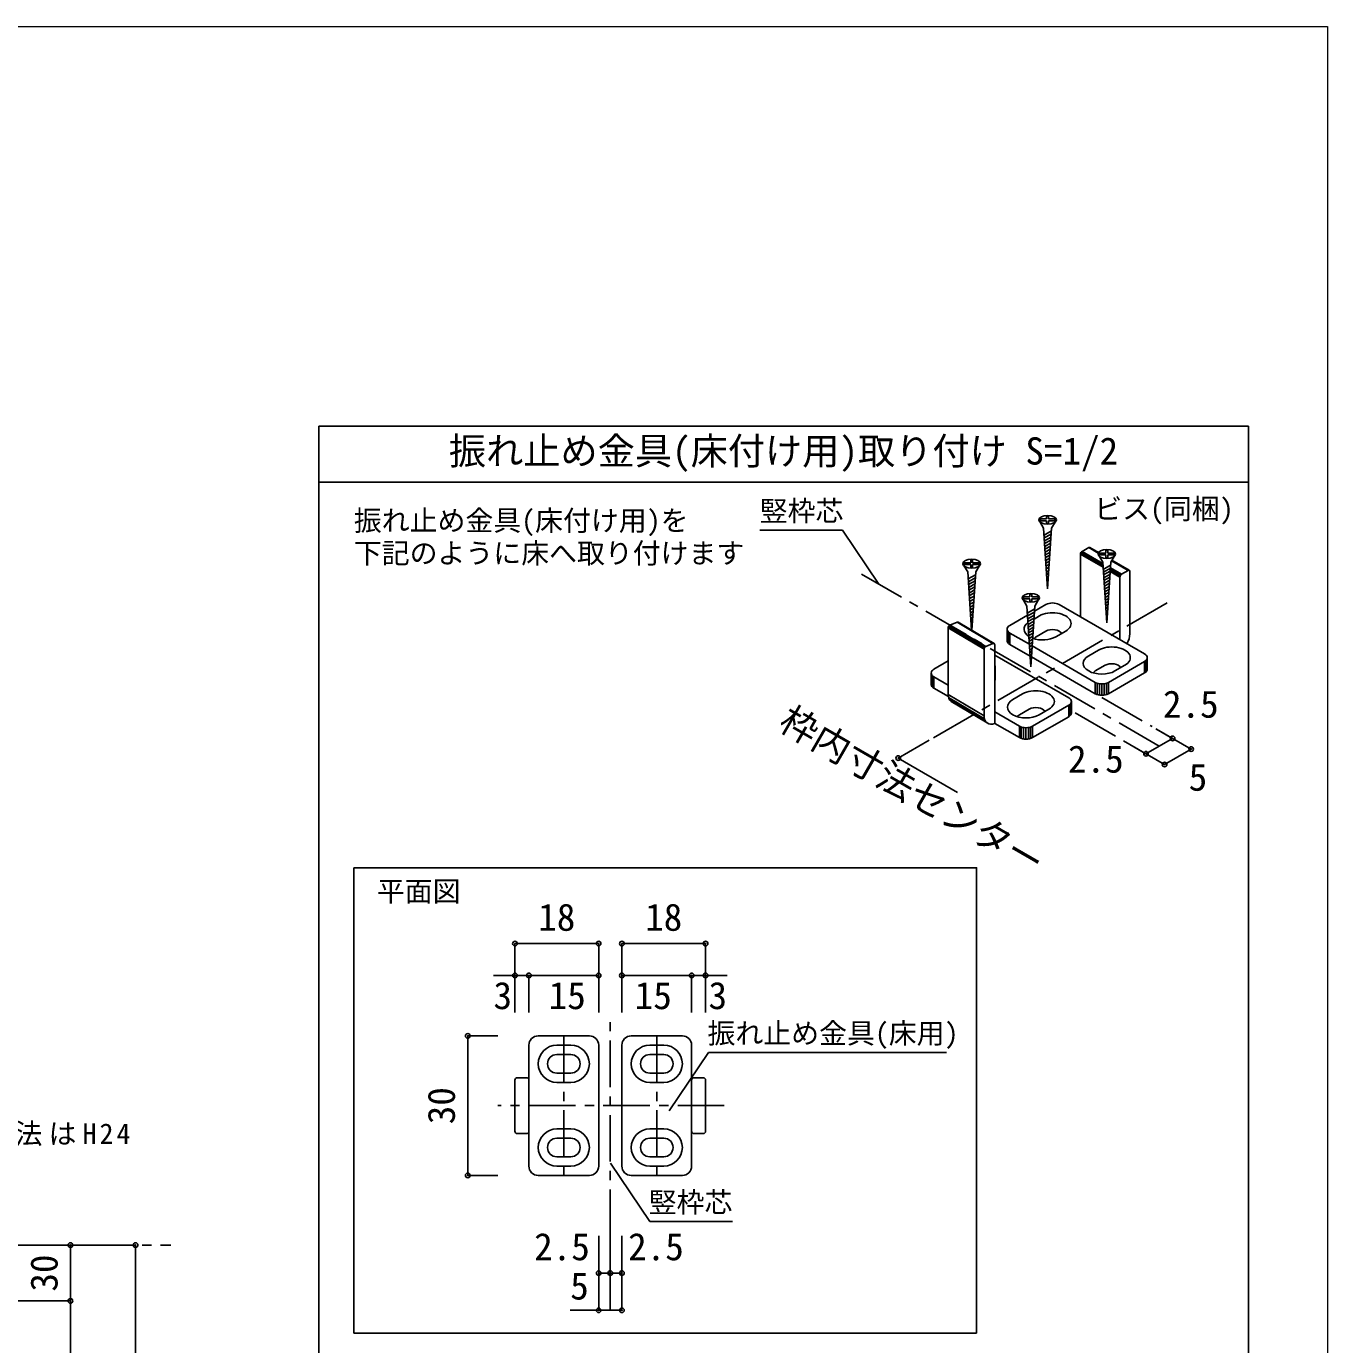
# Model space of a CAD drawing. Units: millimetres on the paper, with parts at other scales. Extents: x -197 to 198, y -138 to 137.
# Drawn here: x 57.9 to 197.8, y -4.8 to 137 of the extents above; entities that cross this region are included whole.
import ezdxf
from ezdxf.enums import TextEntityAlignment as Align

# ---------------------------------------------------------------- set-up
doc = ezdxf.new("R2010")
doc.units = ezdxf.units.MM
doc.header["$PDMODE"] = 32
doc.header["$PDSIZE"] = 0.5
doc.linetypes.add('CHAIN1', pattern=[8, 5, -1, 1, -1])
for name, color, linetype in [('0-1_通り芯', 4, 'CHAIN1'), ('0-7_金物', 7, 'Continuous'), ('0-A_文字', 7, 'Continuous'), ('0-B_寸法', 7, 'Continuous'), ('1-4_枠', 4, 'CHAIN1'), ('1-7_金物', 7, 'Continuous'), ('1-A_文字', 7, 'Continuous'), ('1-B_寸法', 7, 'Continuous')]:
    doc.layers.add(name, color=color, linetype=linetype)
doc.layers.add('F-0_補助線', color=7, linetype='Continuous', lineweight=18)
doc.styles.add('ＭＳ ゴシック', font='')
doc.styles.get('ＭＳ ゴシック').set_extended_font_data('MS Gothic')

msp = doc.modelspace()

# ---------------------------------------------------------------- linework, layer by layer
at = {"layer": '0-1_通り芯'}
msp.add_line((0.331, 5.95), (73.431, 5.95), dxfattribs=at)
at = {"layer": '0-7_金物'}
for p, q in [((166.918, 83.686), (167.283, 83.054)), ((166.939, 84.04), (166.939, 83.833)), ((166.939, 84.04), (167.612, 84.04)), ((166.939, 83.833), (167.612, 83.833)), ((167.612, 84.343), (167.819, 84.343)), ((167.612, 84.04), (167.612, 84.343)), ((167.612, 83.53), (167.612, 83.833)), ((167.819, 84.04), (167.819, 84.343)), ((167.819, 84.04), (168.491, 84.04)), ((167.819, 83.833), (168.491, 83.833)), ((167.819, 83.53), (167.819, 83.833)), ((168.512, 83.686), (168.147, 83.054)), ((168.491, 83.833), (168.491, 84.04)), ((167.715, 76.53), (167.283, 83.054)), ((168.127, 82.739), (167.334, 82.29)), ((168.105, 82.413), (167.354, 81.988)), ((167.612, 83.53), (167.819, 83.53)), ((167.715, 76.53), (168.147, 83.054)), ((168.083, 82.088), (167.374, 81.686)), ((168.062, 81.762), (167.394, 81.384)), ((168.04, 81.437), (167.414, 81.082)), ((168.019, 81.111), (167.434, 80.78)), ((172.135, 80.955), (171.427, 80.547)), ((173.159, 80.364), (172.135, 80.955)), ((173.177, 80.399), (172.18, 80.975)), ((173.191, 80.42), (172.223, 80.979)), ((173.196, 80.427), (172.26, 80.967)), ((159.45, 79.328), (159.45, 79.631)), ((159.45, 79.631), (159.656, 79.631)), ((159.656, 79.328), (159.656, 79.631)), ((167.997, 80.785), (167.454, 80.478)), ((167.975, 80.46), (167.474, 80.176)), ((167.954, 80.134), (167.494, 79.873)), ((167.932, 79.808), (167.514, 79.571)), ((167.911, 79.483), (167.534, 79.269)), ((171.251, 73.505), (171.251, 80.241)), ((173.683, 78.836), (171.251, 80.241)), ((173.679, 78.899), (171.257, 80.297)), ((173.674, 78.971), (171.274, 80.356)), ((173.669, 79.049), (171.302, 80.415)), ((173.664, 79.126), (171.339, 80.468)), ((173.659, 79.199), (171.382, 80.513)), ((173.655, 79.261), (171.427, 80.547)), ((173.282, 80.012), (173.647, 79.38)), ((173.303, 80.366), (173.303, 80.159)), ((173.303, 80.366), (173.976, 80.366)), ((173.303, 80.159), (173.976, 80.159)), ((174.079, 72.856), (173.647, 79.38)), ((173.976, 80.669), (174.183, 80.669)), ((173.976, 80.366), (173.976, 80.669)), ((173.976, 79.856), (173.976, 80.159)), ((173.976, 79.856), (174.183, 79.856)), ((174.079, 72.856), (174.511, 79.38)), ((174.183, 80.366), (174.183, 80.669)), ((174.183, 80.366), (174.855, 80.366)), ((174.183, 80.159), (174.855, 80.159)), ((174.183, 79.856), (174.183, 80.159)), ((174.876, 80.012), (174.511, 79.38)), ((176.377, 78.506), (174.599, 79.532)), ((176.423, 78.525), (174.619, 79.566)), ((176.466, 78.529), (174.632, 79.588)), ((176.502, 78.518), (174.636, 79.596)), ((174.855, 80.159), (174.855, 80.366)), ((158.756, 78.973), (159.121, 78.342)), ((158.777, 79.328), (159.45, 79.328)), ((158.777, 79.328), (158.777, 79.121)), ((158.777, 79.121), (159.45, 79.121)), ((159.536, 72.081), (159.121, 78.342)), ((159.964, 78.027), (159.171, 77.578)), ((159.45, 78.818), (159.45, 79.121)), ((159.45, 78.818), (159.656, 78.818)), ((159.569, 72.061), (159.985, 78.342)), ((159.656, 79.328), (160.329, 79.328)), ((160.35, 78.973), (159.985, 78.342)), ((160.329, 79.121), (160.329, 79.328)), ((167.889, 79.157), (167.554, 78.967)), ((167.868, 78.832), (167.574, 78.665)), ((167.846, 78.506), (167.594, 78.363)), ((167.824, 78.18), (167.614, 78.061)), ((174.49, 79.065), (173.698, 78.616)), ((174.469, 78.739), (173.718, 78.314)), ((174.447, 78.414), (173.738, 78.012)), ((174.426, 78.088), (173.758, 77.71)), ((175.493, 77.791), (174.446, 78.396)), ((175.499, 77.847), (174.45, 78.453)), ((175.517, 77.907), (174.454, 78.52)), ((175.545, 77.965), (174.459, 78.592)), ((175.582, 78.019), (174.464, 78.664)), ((175.624, 78.064), (174.468, 78.731)), ((175.67, 78.097), (174.472, 78.789)), ((176.377, 78.506), (175.67, 78.097)), ((176.554, 78.404), (176.554, 71.667)), ((159.943, 77.701), (159.191, 77.276)), ((159.921, 77.375), (159.211, 76.974)), ((159.9, 77.05), (159.231, 76.671)), ((159.878, 76.724), (159.251, 76.369)), ((167.803, 77.855), (167.634, 77.759)), ((167.781, 77.529), (167.654, 77.457)), ((167.76, 77.203), (167.674, 77.155)), ((174.404, 77.762), (173.778, 77.408)), ((174.383, 77.437), (173.798, 77.105)), ((174.361, 77.111), (173.818, 76.803)), ((174.339, 76.785), (173.838, 76.501)), ((175.493, 71.055), (175.493, 77.791)), ((159.856, 76.398), (159.271, 76.067)), ((159.835, 76.073), (159.291, 75.765)), ((159.813, 75.747), (159.311, 75.463)), ((159.792, 75.422), (159.332, 75.161)), ((165.12, 75.299), (165.485, 74.667)), ((165.141, 75.654), (165.814, 75.654)), ((165.141, 75.654), (165.141, 75.447)), ((165.141, 75.447), (165.814, 75.447)), ((165.814, 75.654), (165.814, 75.957)), ((165.814, 75.957), (166.02, 75.957)), ((165.814, 75.144), (165.814, 75.447)), ((165.814, 75.144), (166.02, 75.144)), ((166.02, 75.654), (166.02, 75.957)), ((166.02, 75.654), (166.693, 75.654)), ((166.714, 75.299), (166.349, 74.667)), ((166.693, 75.447), (166.693, 75.654)), ((174.318, 76.46), (173.858, 76.199)), ((174.296, 76.134), (173.878, 75.897)), ((174.275, 75.809), (173.898, 75.595)), ((174.253, 75.483), (173.918, 75.293)), ((174.232, 75.157), (173.938, 74.991)), ((159.77, 75.096), (159.352, 74.859)), ((159.749, 74.77), (159.372, 74.557)), ((159.727, 74.445), (159.392, 74.255)), ((159.705, 74.119), (159.412, 73.953)), ((159.684, 73.793), (159.432, 73.651)), ((165.917, 68.144), (165.485, 74.667)), ((166.328, 74.352), (165.535, 73.903)), ((166.307, 74.027), (165.555, 73.601)), ((165.917, 68.144), (166.349, 74.667)), ((166.313, 74.124), (167.538, 74.831)), ((178.145, 69.524), (168.953, 74.831)), ((174.21, 74.832), (173.958, 74.689)), ((174.188, 74.506), (173.978, 74.387)), ((174.167, 74.18), (173.998, 74.085)), ((174.145, 73.855), (174.018, 73.783)), ((160.879, 70.018), (157.022, 72.316)), ((157.022, 72.316), (157.022, 65.171)), ((160.885, 70.076), (157.029, 72.375)), ((160.904, 70.137), (157.048, 72.435)), ((160.935, 70.194), (157.078, 72.492)), ((160.975, 70.245), (157.118, 72.543)), ((161.021, 70.286), (157.164, 72.585)), ((157.214, 72.613), (157.98, 72.934)), ((161.07, 70.315), (157.214, 72.613)), ((161.836, 70.636), (157.98, 72.934)), ((161.886, 70.649), (158.029, 72.947)), ((161.932, 70.647), (158.075, 72.945)), ((161.972, 70.629), (158.115, 72.927)), ((159.662, 73.468), (159.452, 73.349)), ((159.641, 73.142), (159.472, 73.046)), ((159.619, 72.817), (159.492, 72.744)), ((159.598, 72.491), (159.512, 72.442)), ((163.649, 72.586), (165.55, 73.683)), ((166.285, 73.701), (165.575, 73.299)), ((166.264, 73.375), (165.595, 72.997)), ((166.242, 73.05), (165.615, 72.695)), ((166.22, 72.724), (165.635, 72.393)), ((166.199, 72.399), (165.655, 72.091)), ((166.831, 73.607), (166.257, 73.275)), ((174.124, 73.529), (174.038, 73.48)), ((163.356, 72.178), (163.356, 70.953)), ((163.39, 72.028), (163.39, 70.804)), ((163.49, 71.889), (163.49, 70.664)), ((163.649, 71.77), (163.649, 70.545)), ((165.757, 70.552), (163.649, 71.77)), ((166.177, 72.073), (165.675, 71.789)), ((166.156, 71.747), (165.695, 71.487)), ((166.134, 71.422), (165.715, 71.185)), ((166.113, 71.096), (165.735, 70.883)), ((167.538, 71.974), (166.478, 71.361)), ((169.66, 71.974), (168.599, 71.361)), ((160.879, 70.018), (160.879, 62.873)), ((161.07, 70.315), (161.836, 70.636)), ((162.028, 62.056), (162.028, 70.5)), ((165.842, 69.279), (163.649, 70.545)), ((166.091, 70.77), (165.756, 70.581)), ((166.069, 70.445), (165.776, 70.278)), ((166.048, 70.119), (165.796, 69.976)), ((166.026, 69.794), (165.816, 69.674)), ((166.005, 69.468), (165.836, 69.372)), ((172.842, 66.462), (166.065, 70.375)), ((172.135, 69.32), (173.195, 69.932)), ((155.487, 67.874), (157.022, 68.76)), ((169.983, 64.812), (162.028, 69.404)), ((162.083, 68.078), (162.083, 66.853)), ((165.983, 69.142), (165.856, 69.07)), ((165.962, 68.817), (165.876, 68.768)), ((172.842, 65.238), (165.987, 69.195)), ((173.902, 68.299), (172.842, 67.687)), ((178.145, 68.708), (174.256, 66.462)), ((174.963, 67.687), (176.024, 68.299)), ((178.145, 68.708), (178.145, 67.483)), ((178.304, 68.827), (178.304, 67.602)), ((178.404, 68.966), (178.404, 67.742)), ((178.438, 69.116), (178.438, 67.891)), ((155.194, 67.465), (155.194, 66.241)), ((155.228, 67.316), (155.228, 66.091)), ((155.328, 67.177), (155.328, 65.952)), ((157.022, 66.171), (155.487, 67.057)), ((155.487, 67.057), (155.487, 65.832)), ((178.145, 67.483), (174.256, 65.238)), ((157.043, 64.934), (155.487, 65.832)), ((163.972, 64.608), (165.033, 65.22)), ((172.842, 66.462), (172.842, 65.238)), ((173.049, 66.371), (173.049, 65.146)), ((173.29, 66.313), (173.29, 65.088)), ((173.549, 66.293), (173.549, 65.068)), ((173.808, 66.313), (173.808, 65.088)), ((174.049, 66.371), (174.049, 65.146)), ((174.256, 66.462), (174.256, 65.238)), ((160.879, 62.873), (157.022, 65.171)), ((160.918, 62.553), (157.061, 64.851)), ((161.033, 62.288), (157.176, 64.586)), ((161.215, 62.096), (157.359, 64.394)), ((169.983, 63.995), (166.094, 61.75)), ((169.983, 63.995), (169.983, 62.77)), ((170.142, 64.115), (170.142, 62.89)), ((170.242, 64.254), (170.242, 63.029)), ((170.276, 64.403), (170.276, 63.179)), ((164.68, 61.75), (162.028, 63.281)), ((165.74, 63.587), (164.68, 62.975)), ((169.983, 62.77), (166.094, 60.525)), ((166.801, 62.975), (167.862, 63.587)), ((164.68, 60.525), (162.028, 62.056)), ((164.68, 61.75), (164.68, 60.525)), ((164.887, 61.658), (164.887, 60.433)), ((165.128, 61.6), (165.128, 60.376)), ((165.387, 61.581), (165.387, 60.356)), ((165.645, 61.6), (165.645, 60.376)), ((165.887, 61.658), (165.887, 60.433)), ((166.094, 61.75), (166.094, 60.525)), ((93.101, -3.5), (93.101, 46.527)), ((160.072, -3.5), (93.101, -3.5))]:
    msp.add_line(p, q, dxfattribs=at)
for points in [[(159.656, 78.818), (159.656, 79.121), (160.329, 79.121)], [(166.02, 75.144), (166.02, 75.447), (166.693, 75.447)], [(93.101, 46.527), (160.072, 46.527), (160.072, -3.5)]]:
    msp.add_lwpolyline(points, dxfattribs=at)
for centre in [(167.715, 83.937), (159.553, 79.224), (174.079, 80.263), (165.917, 75.55)]:
    msp.add_ellipse(centre, major_axis=(0.942, 0), ratio=0.5, dxfattribs=at)
for centre, major_axis, ratio, start_param, end_param in [((172.135, 80.751), (0.125, 0.217), 0.57735, 6.2831853, 7.0685835), ((171.427, 80.343), (0.125, 0.217), 0.57735, 0.7853982, 2.3561945), ((175.67, 77.893), (0.125, 0.217), 0.57735, 0.7853982, 2.3561945), ((176.377, 78.301), (0.125, 0.217), 0.57735, 5.4977871, 7.0685835), ((168.246, 72.79), (2, 0), 0.57735, 5.4977871, 8.6393798), ((168.246, 74.423), (-1, 0), 0.57735, 3.9269908, 5.4977871), ((157.214, 72.396), (0.128, 0.215), 0.663414, 0.7318184, 2.3026147), ((157.98, 72.718), (0.128, 0.215), 0.663414, 6.2296055, 7.0150037), ((164.356, 72.178), (-1, 0), 0.57735, 5.4977871, 7.0685835), ((167.185, 72.178), (2, 0), 0.57735, 2.4831952, 3.8764508), ((164.356, 70.953), (-1, 0), 0.57735, 6.2831853, 7.0685835), ((167.185, 72.178), (2, 0), 0.57735, 4.1506266, 5.4977871), ((167.185, 70.953), (1, 0), 0.57735, 2.3561945, 2.7802255), ((168.246, 71.565), (1, 0), 0.57735, 0.2617994, 2.3561945), ((175.493, 71.055), (0.75, 1.299), 0.57735, 4.712389, 5.4977871), ((161.07, 70.098), (0.128, 0.215), 0.663414, 0.7318184, 2.3026147), ((161.836, 70.419), (0.128, 0.215), 0.663414, 5.4442074, 7.0150037), ((174.609, 69.116), (2, 0), 0.57735, 5.4977871, 8.6393798), ((177.438, 69.116), (-1, 0), 0.57735, 2.3561945, 3.9269908), ((160.083, 68.078), (2, 0), 0.57735, 6.047146, 6.5192246), ((173.549, 68.504), (2, 0), 0.57735, 2.3561945, 5.4977871), ((174.609, 67.891), (1, 0), 0.57735, 0.2617994, 2.3561945), ((156.194, 67.465), (-1, 0), 0.57735, 5.4977871, 7.0685835), ((160.083, 66.853), (2, 0), 0.57735, 6.047146, 6.5192246), ((173.549, 67.279), (1, 0), 0.57735, 2.3561945, 2.7802255), ((177.438, 67.891), (-1, 0), 0.57735, 2.3561945, 3.1415927), ((156.194, 66.241), (-1, 0), 0.57735, 6.2831853, 7.0685835), ((166.447, 64.403), (2, 0), 0.57735, 5.4977871, 8.6393798), ((173.549, 66.871), (-1, 0), 0.57735, 0.7853982, 2.3561945), ((173.549, 65.646), (-1, 0), 0.57735, 0.7853982, 2.3561945), ((158.171, 65.653), (0.768, 1.289), 0.663414, 2.3026147, 3.0880129), ((165.387, 63.791), (2, 0), 0.57735, 2.3561945, 5.4977871), ((166.447, 63.179), (1, 0), 0.57735, 0.2617994, 2.3561945), ((169.276, 64.403), (-1, 0), 0.57735, 2.3561945, 3.9269908), ((162.028, 63.355), (0.768, 1.289), 0.663414, 2.3026147, 3.873411), ((165.387, 62.566), (1, 0), 0.57735, 2.3561945, 2.7802255), ((169.276, 63.179), (-1, 0), 0.57735, 2.3561945, 3.1415927), ((165.387, 62.158), (-1, 0), 0.57735, 0.7853982, 2.3561945), ((165.387, 60.933), (-1, 0), 0.57735, 0.7853982, 2.3561945)]:
    msp.add_ellipse(centre, major_axis=major_axis, ratio=ratio, start_param=start_param, end_param=end_param, dxfattribs=at)
at = {"layer": '0-A_文字', "color": 3}
for p, q in [((89.328, 94), (89.328, -6)), ((89.328, 94), (189.328, 94)), ((189.328, 94), (189.328, -6)), ((89.328, 88), (189.328, 88))]:
    msp.add_line(p, q, dxfattribs=at)
at = {"layer": '0-A_文字', "color": 4}
for p, q in [((145.641, 82.837), (136.76, 82.837)), ((149.578, 77.018), (145.641, 82.837)), ((127.018, 20.398), (131.263, 26.672)), ((131.263, 26.672), (156.86, 26.672)), ((120.695, 14.777), (124.94, 8.504)), ((124.94, 8.504), (133.821, 8.504))]:
    msp.add_line(p, q, dxfattribs=at)
at = {"layer": '0-B_寸法', "color": 4, "linetype": 'CHAIN1'}
for p, q in [((179.727, 59.612), (147.296, 78.336)), ((180.565, 75.004), (155.415, 60.484)), ((173.549, 64.829), (178.97, 61.699)), ((170.69, 63.179), (176.569, 59.784))]:
    msp.add_line(p, q, dxfattribs=at)
at = {"layer": '0-B_寸法', "color": 4}
for p, q in [((181.156, 60.437), (179.362, 61.473)), ((183.156, 59.282), (179.428, 61.435)), ((151.658, 58.315), (154.987, 60.236)), ((176.569, 59.784), (178.297, 58.787)), ((180.297, 57.632), (176.569, 59.784)), ((181.156, 60.437), (178.297, 58.787)), ((151.658, 58.315), (158.034, 54.633)), ((180.297, 57.632), (183.156, 59.282)), ((69.631, 5.95), (48.631, 5.95)), ((62.631, 5.95), (62.631, -103.6)), ((69.631, -106), (69.631, 5.95)), ((62.631, -0.05), (48.631, -0.05))]:
    msp.add_line(p, q, dxfattribs=at)
at = {"layer": '0-B_寸法'}
for p in [(181.156, 60.437), (151.658, 58.315), (178.297, 58.787), (183.156, 59.282), (180.297, 57.632), (62.631, 5.95), (69.631, 5.95), (62.631, -0.05)]:
    msp.add_point(p, dxfattribs=at)
at = {"layer": '1-4_枠'}
for p, q in [((120.687, -1.06), (120.687, 30.447)), ((115.687, 28.447), (115.687, 13.447)), ((125.687, 28.447), (125.687, 13.447)), ((132.937, 20.947), (108.596, 20.947))]:
    msp.add_line(p, q, dxfattribs=at)
at = {"layer": '1-7_金物'}
for p, q in [((112.937, 28.447), (118.437, 28.447)), ((128.437, 28.447), (122.937, 28.447)), ((111.937, 14.447), (111.937, 27.447)), ((116.437, 27.447), (114.937, 27.447)), ((119.437, 14.447), (119.437, 27.447)), ((121.937, 14.447), (121.937, 27.447)), ((124.937, 27.447), (126.437, 27.447)), ((129.437, 14.447), (129.437, 27.447)), ((116.437, 26.447), (114.937, 26.447)), ((124.937, 26.447), (126.437, 26.447)), ((114.937, 24.447), (116.437, 24.447)), ((126.437, 24.447), (124.937, 24.447)), ((110.437, 18.197), (110.437, 23.697)), ((111.687, 23.947), (110.687, 23.947)), ((116.437, 23.447), (114.937, 23.447)), ((124.937, 23.447), (126.437, 23.447)), ((129.687, 23.947), (130.687, 23.947)), ((130.937, 18.197), (130.937, 23.697)), ((114.937, 18.447), (116.437, 18.447)), ((126.437, 18.447), (124.937, 18.447)), ((111.687, 17.947), (110.687, 17.947)), ((116.437, 17.447), (114.937, 17.447)), ((124.937, 17.447), (126.437, 17.447)), ((129.687, 17.947), (130.687, 17.947)), ((114.937, 15.447), (116.437, 15.447)), ((114.937, 14.447), (116.437, 14.447)), ((126.437, 15.447), (124.937, 15.447)), ((126.437, 14.447), (124.937, 14.447)), ((118.437, 13.447), (112.937, 13.447)), ((122.937, 13.447), (128.437, 13.447))]:
    msp.add_line(p, q, dxfattribs=at)
for centre, radius, start, end in [((112.937, 27.447), 1, 90, 180), ((118.437, 27.447), 1, 0, 90), ((122.937, 27.447), 1, 90, 180), ((128.437, 27.447), 1, 0, 90), ((114.937, 25.447), 2, 90, 270), ((116.437, 25.447), 2, 270, 90), ((124.937, 25.447), 2, 90, 270), ((126.437, 25.447), 2, 270, 90), ((114.937, 25.447), 1, 90, 270), ((116.437, 25.447), 1, 270, 90), ((124.937, 25.447), 1, 90, 270), ((126.437, 25.447), 1, 270, 90), ((110.687, 23.697), 0.25, 90, 180), ((111.687, 23.697), 0.25, 0, 90), ((129.687, 23.697), 0.25, 90, 180), ((130.687, 23.697), 0.25, 0, 90), ((114.937, 16.447), 2, 90, 270), ((116.437, 16.447), 2, 270, 90), ((124.937, 16.447), 2, 90, 270), ((126.437, 16.447), 2, 270, 90), ((110.687, 18.197), 0.25, 180, 270), ((111.687, 18.197), 0.25, 270, 0), ((114.937, 16.447), 1, 90, 270), ((116.437, 16.447), 1, 270, 90), ((124.937, 16.447), 1, 90, 270), ((126.437, 16.447), 1, 270, 90), ((129.687, 18.197), 0.25, 180, 270), ((130.687, 18.197), 0.25, 270, 0), ((112.937, 14.447), 1, 180, 270), ((118.437, 14.447), 1, 270, 0), ((122.937, 14.447), 1, 180, 270), ((128.437, 14.447), 1, 270, 0)]:
    msp.add_arc(centre, radius, start, end, dxfattribs=at)
at = {"layer": '1-B_寸法', "color": 4}
for p, q in [((110.437, 38.368), (119.437, 38.368)), ((110.437, 38.368), (110.437, 34.947)), ((119.437, 38.368), (119.437, 34.947)), ((121.937, 38.368), (121.937, 34.947)), ((130.937, 38.368), (121.937, 38.368)), ((130.937, 38.368), (130.937, 34.947)), ((108.124, 34.947), (111.937, 34.947)), ((110.437, 34.947), (110.437, 30.947)), ((111.937, 34.947), (111.937, 30.947)), ((111.937, 34.947), (119.437, 34.947)), ((119.437, 34.947), (119.437, 30.947)), ((129.437, 34.947), (121.937, 34.947)), ((121.937, 34.947), (121.937, 30.947)), ((129.437, 34.947), (129.437, 30.947)), ((133.25, 34.947), (129.437, 34.947)), ((130.937, 34.947), (130.937, 30.947)), ((105.36, 28.447), (108.596, 28.447)), ((105.36, 13.447), (105.36, 28.447)), ((105.36, 13.447), (108.596, 13.447)), ((119.437, 2.944), (119.437, 6.944)), ((120.687, 2.944), (120.687, 6.944)), ((121.937, 2.944), (121.937, 6.944)), ((119.437, 2.944), (119.437, -1.06)), ((119.437, 2.944), (120.687, 2.944)), ((120.687, 2.944), (121.937, 2.944)), ((121.937, -1.06), (121.937, 2.944)), ((121.937, -1.06), (116.377, -1.06))]:
    msp.add_line(p, q, dxfattribs=at)
at = {"layer": '1-B_寸法'}
for p in [(110.437, 38.368), (119.437, 38.368), (121.937, 38.368), (130.937, 38.368), (110.437, 34.947), (111.937, 34.947), (119.437, 34.947), (121.937, 34.947), (129.437, 34.947), (130.937, 34.947), (105.36, 28.447), (105.36, 13.447), (119.437, 2.944), (120.687, 2.944), (121.937, 2.944), (119.437, -1.06), (121.937, -1.06)]:
    msp.add_point(p, dxfattribs=at)
at = {"layer": 'F-0_補助線', "color": 3}
msp.add_lwpolyline([(-197.169, 137), (197.831, 137), (197.831, -138), (-197.169, -138)], close=True, dxfattribs=at)

# ---------------------------------------------------------------- texts
at = {"layer": '0-A_文字', "style": 'ＭＳ ゴシック'}
for s, height, p in [('振れ止め金具(床付け用)取り付け S=1/2', 2.933, (103.328, 89)), ('振れ止め金具(床付け用)を', 2.199, (93.11, 82.108)), ('下記のように床へ取り付けます', 2.199, (93.11, 78.601)), ('平面図', 2.199, (95.589, 42.232))]:
    msp.add_text(s, height=height, dxfattribs=at).set_placement(p, align=Align.BOTTOM_LEFT)
at = {"layer": '0-A_文字', "insert": (38.331, 16.25), "char_height": 2.199, "attachment_point": 7, "style": 'ＭＳ ゴシック'}
msp.add_mtext('\\T1.22;※(\u3000)内寸法はH24', dxfattribs=at)
at = {"layer": '0-B_寸法', "style": 'ＭＳ ゴシック'}
for s, height, p in [('ビス(同梱)', 2.199, (172.731, 83.361)), ('2.5', 2.933, (180.123, 61.782)), ('2.5', 2.933, (169.911, 55.875)), ('5', 2.933, (182.884, 53.929))]:
    msp.add_text(s, height=height, dxfattribs=at).set_placement(p, align=Align.BOTTOM_LEFT)
for s, rotation, p in [('枠内寸法センター', 330, (138.152, 60.814)), ('30', 90, (62.131, 0.95))]:
    msp.add_text(s, height=2.933, rotation=rotation, dxfattribs=at).set_placement(p, align=Align.BOTTOM_LEFT)
at = {"layer": '1-A_文字', "style": 'ＭＳ ゴシック'}
for s, p in [('竪枠芯', (136.76, 83.136)), ('振れ止め金具(床用)', (131.144, 26.971)), ('竪枠芯', (124.821, 8.804))]:
    msp.add_text(s, height=2.199, dxfattribs=at).set_placement(p, align=Align.BOTTOM_LEFT)
at = {"layer": '1-B_寸法', "style": 'ＭＳ ゴシック'}
for s, p in [('18', (112.937, 38.868)), ('18', (124.437, 38.868)), ('3', (108.124, 30.447)), ('15', (114.062, 30.447)), ('15', (123.312, 30.447)), ('3', (131.25, 30.447)), ('2.5', (112.499, 3.444)), ('2.5', (122.605, 3.444)), ('5', (116.377, -0.782))]:
    msp.add_text(s, height=2.933, dxfattribs=at).set_placement(p, align=Align.BOTTOM_LEFT)
msp.add_text('30', height=2.933, rotation=90, dxfattribs=at).set_placement((104.86, 18.947), align=Align.BOTTOM_LEFT)

doc.saveas('drawing.dxf')
